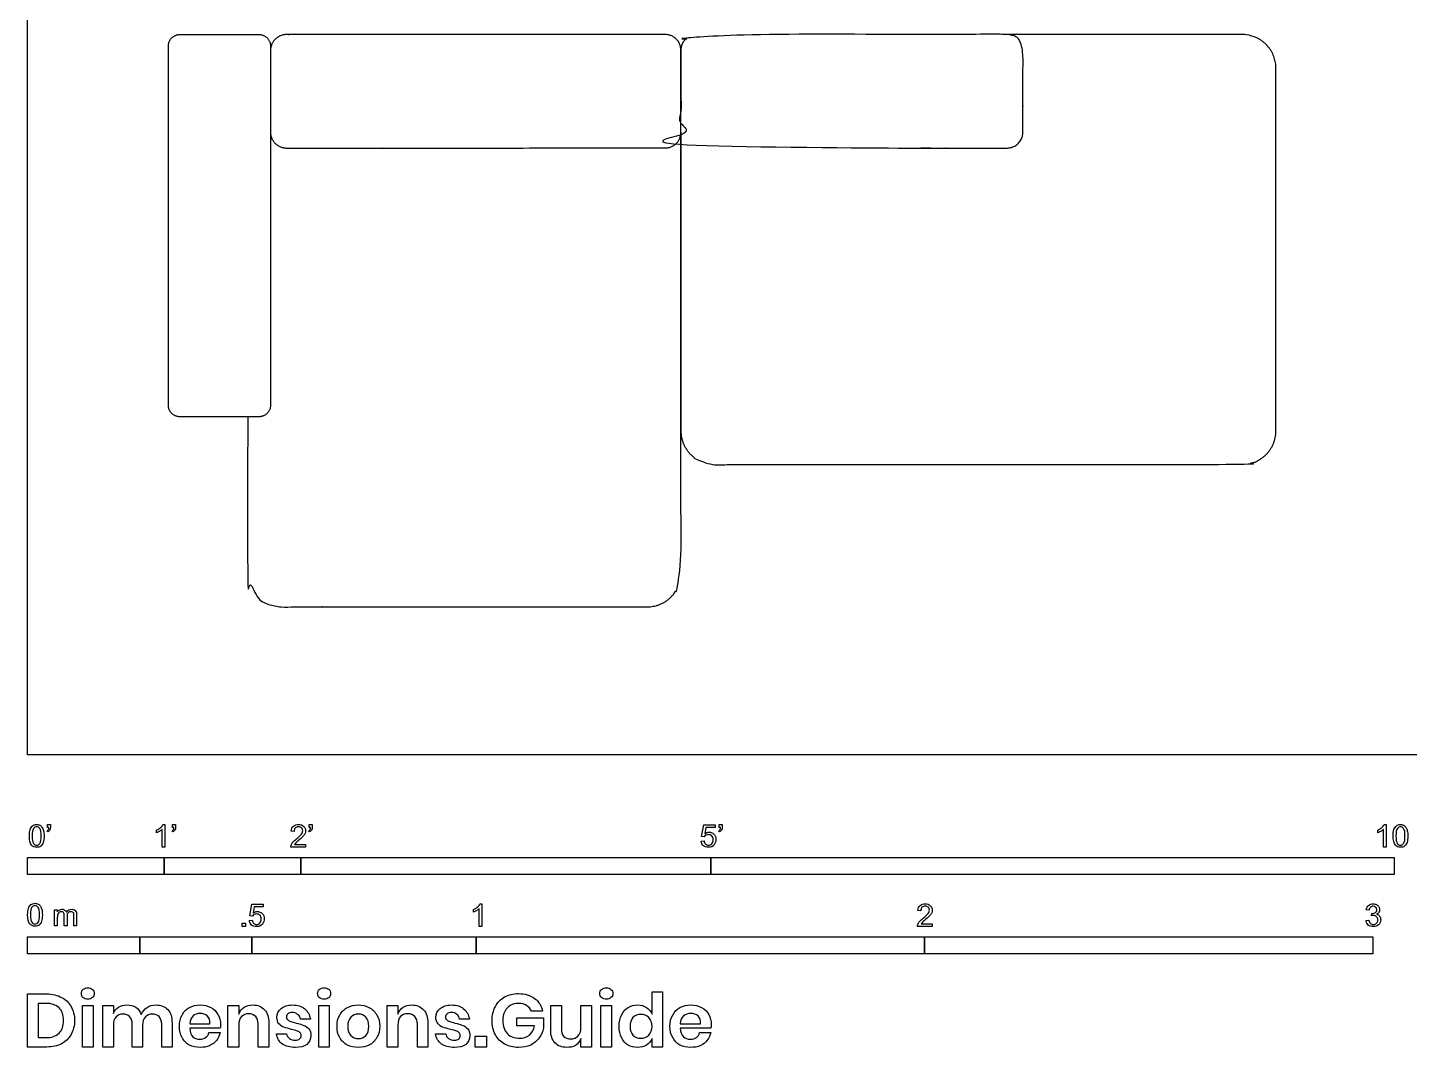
# Model space of a CAD drawing. Header units: metres. Extents: x 0 to 74.2, y -1.2 to 25.5.
# Drawn here: x 15.832 to 18.914, y -1.155 to 1.119 of the extents above; entities that cross this region are included whole.
import ezdxf

# ---------------------------------------------------------------- set-up
doc = ezdxf.new("R2010")
doc.units = ezdxf.units.M
doc.header["$MEASUREMENT"] = 0
for name, color, linetype, true_color in [('AG-FURNITURE', 7, 'Continuous', 0x66ccff), ('N-SYMB', 7, 'Continuous', 0x800040), ('X-DIMENSIONS.GUIDE', 7, 'Continuous', 0x800080), ('X-VPRT', 6, 'Continuous', 0xff00ff)]:
    doc.layers.add(name, color=color, linetype=linetype, true_color=true_color)

msp = doc.modelspace()

# ---------------------------------------------------------------- linework, layer by layer
at = {"layer": 'AG-FURNITURE'}
msp.add_lwpolyline([(18.6162, 0.2516), (18.6162, 0.9975)], dxfattribs=at)
for points, weights in [([(16.1461, 1.0785), (16.1461, 1.1039), (16.1715, 1.1039)], [1, 0.707106781187, 1]), ([(16.3484, 1.1039), (16.3738, 1.1039), (16.3738, 1.0785)], [1, 0.707106781186, 1]), ([(16.4095, 1.1039), (16.3738, 1.1039), (16.3738, 1.0682)], [1, 0.707106781187, 1]), ([(17.2891, 1.069), (17.2891, 1.1039), (17.2541, 1.1039)], [1, 0.707106781187, 1]), ([(16.3738, 0.8865), (16.3738, 0.8508), (16.4095, 0.8508)], [1, 0.707106781186, 1]), ([(17.2541, 0.851), (17.2891, 0.851), (17.2891, 0.886)], [1, 0.707222799532, 1]), ([(16.6237, 0.8508), (16.6256, 0.8508), (17.2541, 0.851)], [1, 0.998516022118, 0.999920594426]), ([(16.1715, 0.2516), (16.1461, 0.2516), (16.1461, 0.277)], [1, 0.707106781187, 1]), ([(16.3738, 0.277), (16.3738, 0.2516), (16.3484, 0.2516)], [1, 0.707106781187, 1])]:
    msp.add_rational_spline(points, weights, degree=2, dxfattribs=at)
for points in [[(16.1715, 1.1039), (16.2599, 1.1039), (16.3484, 1.1039)], [(17.2541, 1.1039), (16.4515, 1.1039), (16.4095, 1.1039)], [(16.1461, 0.277), (16.1461, 0.8372), (16.1461, 1.0785)], [(16.3738, 1.0785), (16.3738, 0.8791), (16.3738, 0.277)], [(16.3738, 1.0682), (16.3738, 0.9774), (16.3738, 0.8865)], [(17.2891, 0.886), (17.2891, 0.9775), (17.2891, 1.069)], [(17.2891, 0.886), (17.2891, 0.6245), (17.2891, 0.363)], [(16.4095, 0.8508), (16.5166, 0.8508), (16.6237, 0.8508)], [(16.3484, 0.2516), (16.2599, 0.2516), (16.1715, 0.2516)]]:
    msp.add_open_spline(points, degree=2, dxfattribs=at)
for points, weights, knots in [([(17.2891, 1.069), (17.2891, 1.1039), (17.3241, 1.1039), (17.9742, 1.1039), (18.0162, 1.1039), (18.0519, 1.1039), (18.0519, 1.0682), (18.0519, 0.9774), (18.0519, 0.8865), (18.0519, 0.8508), (18.0162, 0.8508), (17.9091, 0.8508), (17.802, 0.8508), (17.8001, 0.8508), (17.3241, 0.851), (17.2891, 0.851), (17.2891, 0.886), (17.2891, 0.9775), (17.2891, 1.069)], [1, 0.707106781187, 1, 1, 1, 0.707106781187, 1, 1, 1, 0.707106781186, 1, 1, 1, 0.998516022118, 0.999920594426, 0.707166642099, 0.999920594426, 0.999920594426, 1], [0, 0, 0, 0.180294, 0.180294, 0.455831, 0.455831, 0.639942, 0.639942, 1.236007, 1.236007, 1.420117, 1.420117, 2.122823, 2.122823, 2.135424, 2.135424, 2.31568, 2.31568, 2.915928, 2.915928, 2.915928]), ([(18.6162, 0.9975), (18.6162, 1.0131), (18.6162, 1.0286), (18.6162, 1.1039), (18.5409, 1.1039), (18.2533, 1.1039), (18.0162, 1.1039)], [1, 1, 1, 0.707106781187, 1, 1, 1], [3.976584, 3.976584, 3.976584, 4.07876, 4.07876, 4.466936, 4.466936, 5.467867, 5.467867, 5.467867]), ([(16.323, 0.2516), (16.323, -0.0815), (16.323, -0.0971), (16.323, -0.1724), (16.3983, -0.1724), (16.806, -0.1724), (17.2138, -0.1724), (17.2891, -0.1724), (17.2891, -0.0971), (17.2891, 0.5532), (17.2891, 0.886)], [1, 1, 1, 0.707106781187, 1, 1, 1, 0.707106781187, 1, 1, 1], [3.976584, 3.976584, 3.976584, 4.07876, 4.07876, 4.466936, 4.466936, 7.142396, 7.142396, 7.530571, 7.530571, 9.714258, 9.714258, 9.714258]), ([(17.2891, 0.363), (17.2891, 0.2917), (17.2891, 0.2204), (17.2891, 0.1451), (17.3644, 0.1451), (17.7721, 0.1451), (18.5409, 0.1451), (18.6162, 0.1451), (18.6162, 0.2204), (18.6162, 0.236), (18.6162, 0.2516)], [1, 1, 1, 0.707106781187, 1, 1, 1, 0.707106781187, 1, 1, 1], [-7.998478, -7.998478, -7.998478, -7.530571, -7.530571, -7.142396, -7.142396, -4.466936, -4.466936, -4.07876, -4.07876, -3.976584, -3.976584, -3.976584])]:
    msp.add_rational_spline(points, weights, degree=2, knots=knots, dxfattribs=at)
at = {"layer": 'N-SYMB'}
for points in [[(15.8773, -0.674), (15.8758, -0.6716)], [(15.8764, -0.6646), (15.8764, -0.6574), (15.883, -0.6574), (15.883, -0.6631)], [(15.8794, -0.6646), (15.8764, -0.6646)], [(16.1198, -0.6764), (16.1198, -0.6703)], [(16.1382, -0.708), (16.1322, -0.708), (16.1322, -0.6688)], [(16.1343, -0.6577), (16.1382, -0.6577), (16.1382, -0.708)], [(16.1562, -0.674), (16.1547, -0.6716)], [(16.1553, -0.6646), (16.1553, -0.6574), (16.162, -0.6574), (16.162, -0.6631)], [(16.1584, -0.6646), (16.1553, -0.6646)], [(16.4264, -0.6731), (16.4201, -0.6725)], [(16.461, -0.674), (16.4595, -0.6716)], [(16.4601, -0.6646), (16.4601, -0.6574), (16.4668, -0.6574), (16.4668, -0.6631)], [(16.4632, -0.6646), (16.4601, -0.6646)], [(17.3411, -0.6851), (17.3354, -0.6845), (17.3402, -0.6586), (17.3652, -0.6586), (17.3652, -0.6646), (17.345, -0.6646), (17.3423, -0.6782)], [(17.3754, -0.674), (17.3739, -0.6716)], [(17.3745, -0.6646), (17.3745, -0.6574), (17.3812, -0.6574), (17.3812, -0.6631)], [(17.3776, -0.6646), (17.3745, -0.6646)], [(18.8434, -0.6764), (18.8434, -0.6703)], [(18.8618, -0.708), (18.8558, -0.708), (18.8558, -0.6688)], [(18.8579, -0.6577), (18.8618, -0.6577), (18.8618, -0.708)], [(16.452, -0.7023), (16.452, -0.708), (16.4192, -0.708)], [(16.4276, -0.7023), (16.452, -0.7023)], [(17.3342, -0.695), (17.3408, -0.6944)], [(15.8924, -0.8838), (15.8924, -0.8477), (15.8978, -0.8477), (15.8978, -0.8528)], [(15.9201, -0.8627), (15.9201, -0.8838), (15.9138, -0.8838), (15.9138, -0.8603)], [(15.9415, -0.8591), (15.9415, -0.8838), (15.9355, -0.8838), (15.9355, -0.8612)], [(16.3337, -0.862), (16.3277, -0.8614), (16.3325, -0.8355), (16.3575, -0.8355), (16.3575, -0.8415), (16.3376, -0.8415), (16.3349, -0.8551)], [(16.8268, -0.8533), (16.8268, -0.8473)], [(16.8451, -0.8849), (16.8391, -0.8849), (16.8391, -0.8458)], [(16.8412, -0.8346), (16.8451, -0.8346), (16.8451, -0.8849)], [(17.824, -0.85), (17.8177, -0.8494)], [(18.824, -0.8488), (18.8177, -0.8479)], [(18.8295, -0.8614), (18.8301, -0.856)], [(15.8984, -0.8651), (15.8984, -0.8838), (15.8924, -0.8838)], [(16.3268, -0.872), (16.3331, -0.8714)], [(17.8496, -0.8792), (17.8496, -0.8849), (17.8168, -0.8849)], [(17.8252, -0.8792), (17.8496, -0.8792)], [(18.8171, -0.872), (18.8234, -0.8711)]]:
    msp.add_lwpolyline(points, dxfattribs=at)
for points in [[(15.8322, -0.7693), (15.8322, -0.7312), (16.137, -0.7312), (16.137, -0.7693)], [(16.137, -0.7693), (16.137, -0.7312), (16.4418, -0.7312), (16.4418, -0.7693)], [(16.4418, -0.7693), (16.4418, -0.7312), (17.3562, -0.7312), (17.3562, -0.7693)], [(17.3562, -0.7693), (17.3562, -0.7312), (18.8802, -0.7312), (18.8802, -0.7693)], [(16.3108, -0.8849), (16.3108, -0.878), (16.3177, -0.878), (16.3177, -0.8849)], [(15.8322, -0.9462), (15.8322, -0.9081), (16.0822, -0.9081), (16.0822, -0.9462)], [(16.0822, -0.9462), (16.0822, -0.9081), (16.3322, -0.9081), (16.3322, -0.9462)], [(16.3322, -0.9462), (16.3322, -0.9081), (16.8322, -0.9081), (16.8322, -0.9462)], [(16.8322, -0.9462), (16.8322, -0.9081), (17.8322, -0.9081), (17.8322, -0.9462)], [(17.8322, -0.9462), (17.8322, -0.9081), (18.8322, -0.9081), (18.8322, -0.9462)]]:
    msp.add_lwpolyline(points, close=True, dxfattribs=at)
for points in [[(15.836, -0.6833), (15.836, -0.6776), (15.8366, -0.6728), (15.8378, -0.6691)], [(15.8378, -0.6691), (15.839, -0.6655), (15.8408, -0.6628), (15.8432, -0.6607)], [(15.8456, -0.6664), (15.8435, -0.6694), (15.8423, -0.6752), (15.8423, -0.6833)], [(15.8432, -0.6607), (15.8456, -0.6589), (15.8487, -0.6577), (15.8523, -0.6577)], [(15.8523, -0.6628), (15.8496, -0.6628), (15.8471, -0.664), (15.8456, -0.6664)], [(15.8523, -0.6577), (15.855, -0.6577), (15.8574, -0.6583), (15.8595, -0.6595)], [(15.8595, -0.667), (15.8577, -0.6643), (15.8553, -0.6628), (15.8523, -0.6628)], [(15.8595, -0.6595), (15.8616, -0.6604), (15.8631, -0.6622), (15.8646, -0.664)], [(15.8625, -0.6833), (15.8625, -0.6752), (15.8613, -0.6697), (15.8595, -0.667)], [(15.8646, -0.664), (15.8658, -0.6661), (15.8667, -0.6685), (15.8676, -0.6716)], [(15.8676, -0.6716), (15.8682, -0.6746), (15.8688, -0.6785), (15.8688, -0.6833)], [(15.8758, -0.6716), (15.877, -0.6709), (15.8779, -0.6703), (15.8785, -0.6691)], [(15.8818, -0.6697), (15.8809, -0.6716), (15.8794, -0.6731), (15.8773, -0.674)], [(15.8785, -0.6691), (15.8791, -0.6679), (15.8794, -0.6664), (15.8794, -0.6646)], [(15.883, -0.6631), (15.883, -0.6661), (15.8827, -0.6685), (15.8818, -0.6697)], [(16.1198, -0.6703), (16.1231, -0.6688), (16.1261, -0.6667), (16.1288, -0.6646)], [(16.1261, -0.6731), (16.1237, -0.6746), (16.1216, -0.6758), (16.1198, -0.6764)], [(16.1322, -0.6688), (16.1306, -0.6703), (16.1285, -0.6719), (16.1261, -0.6731)], [(16.1288, -0.6646), (16.1312, -0.6622), (16.1331, -0.6601), (16.1343, -0.6577)], [(16.1547, -0.6716), (16.1559, -0.6709), (16.1569, -0.6703), (16.1575, -0.6691)], [(16.1608, -0.6697), (16.1599, -0.6716), (16.1584, -0.6731), (16.1562, -0.674)], [(16.1575, -0.6691), (16.1581, -0.6679), (16.1584, -0.6664), (16.1584, -0.6646)], [(16.162, -0.6631), (16.162, -0.6661), (16.1617, -0.6685), (16.1608, -0.6697)], [(16.4201, -0.6725), (16.4207, -0.6676), (16.4222, -0.664), (16.4252, -0.6616)], [(16.4252, -0.6616), (16.4279, -0.6592), (16.4318, -0.6577), (16.4364, -0.6577)], [(16.4291, -0.6655), (16.4273, -0.6673), (16.4264, -0.6697), (16.4264, -0.6731)], [(16.4364, -0.6628), (16.4333, -0.6628), (16.4309, -0.6637), (16.4291, -0.6655)], [(16.4364, -0.6577), (16.4412, -0.6577), (16.4451, -0.6592), (16.4478, -0.6619)], [(16.4433, -0.6655), (16.4415, -0.6637), (16.4391, -0.6628), (16.4364, -0.6628)], [(16.443, -0.6791), (16.4448, -0.6764), (16.4457, -0.674), (16.4457, -0.6716)], [(16.4457, -0.6716), (16.4457, -0.6691), (16.4448, -0.667), (16.4433, -0.6655)], [(16.4508, -0.6776), (16.4499, -0.6797), (16.4487, -0.6815), (16.4469, -0.6839)], [(16.4478, -0.6619), (16.4508, -0.6646), (16.452, -0.6679), (16.452, -0.6719)], [(16.452, -0.6719), (16.452, -0.6737), (16.4517, -0.6758), (16.4508, -0.6776)], [(16.4595, -0.6716), (16.4607, -0.6709), (16.4617, -0.6703), (16.4623, -0.6691)], [(16.4656, -0.6697), (16.4647, -0.6716), (16.4632, -0.6731), (16.461, -0.674)], [(16.4623, -0.6691), (16.4629, -0.6679), (16.4632, -0.6664), (16.4632, -0.6646)], [(16.4668, -0.6631), (16.4668, -0.6661), (16.4665, -0.6685), (16.4656, -0.6697)], [(17.3423, -0.6782), (17.3453, -0.6761), (17.3486, -0.6749), (17.352, -0.6749)], [(17.352, -0.6749), (17.3562, -0.6749), (17.3598, -0.6764), (17.3628, -0.6794)], [(17.3739, -0.6716), (17.3751, -0.6709), (17.3761, -0.6703), (17.3767, -0.6691)], [(17.38, -0.6697), (17.3791, -0.6716), (17.3776, -0.6731), (17.3754, -0.674)], [(17.3767, -0.6691), (17.3773, -0.6679), (17.3776, -0.6664), (17.3776, -0.6646)], [(17.3812, -0.6631), (17.3812, -0.6661), (17.3809, -0.6685), (17.38, -0.6697)], [(18.8434, -0.6703), (18.8467, -0.6688), (18.8498, -0.6667), (18.8525, -0.6646)], [(18.8498, -0.6731), (18.8473, -0.6746), (18.8452, -0.6758), (18.8434, -0.6764)], [(18.8558, -0.6688), (18.8543, -0.6703), (18.8522, -0.6719), (18.8498, -0.6731)], [(18.8525, -0.6646), (18.8549, -0.6622), (18.8567, -0.6601), (18.8579, -0.6577)], [(18.8775, -0.6833), (18.8775, -0.6776), (18.8781, -0.6728), (18.8793, -0.6691)], [(18.8793, -0.6691), (18.8808, -0.6655), (18.8826, -0.6628), (18.885, -0.6607)], [(18.8871, -0.6664), (18.885, -0.6694), (18.8838, -0.6752), (18.8838, -0.6833)], [(18.885, -0.6607), (18.8871, -0.6589), (18.8904, -0.6577), (18.894, -0.6577)], [(18.8937, -0.6628), (18.891, -0.6628), (18.8889, -0.664), (18.8871, -0.6664)], [(18.901, -0.667), (18.8991, -0.6643), (18.8967, -0.6628), (18.8937, -0.6628)], [(18.894, -0.6577), (18.8967, -0.6577), (18.8988, -0.6583), (18.901, -0.6595)], [(18.901, -0.6595), (18.9031, -0.6604), (18.9046, -0.6622), (18.9061, -0.664)], [(18.904, -0.6833), (18.904, -0.6752), (18.9031, -0.6697), (18.901, -0.667)], [(18.9061, -0.664), (18.9073, -0.6661), (18.9085, -0.6685), (18.9091, -0.6716)], [(18.9091, -0.6716), (18.91, -0.6746), (18.9103, -0.6785), (18.9103, -0.6833)], [(15.8411, -0.7038), (15.8378, -0.6996), (15.836, -0.6929), (15.836, -0.6833)], [(15.8523, -0.7086), (15.8474, -0.7086), (15.8438, -0.7074), (15.8411, -0.7038)], [(15.8423, -0.6833), (15.8423, -0.6917), (15.8432, -0.6972), (15.8453, -0.6999)], [(15.8453, -0.6999), (15.8471, -0.7026), (15.8496, -0.7041), (15.8523, -0.7041)], [(15.8523, -0.7041), (15.8553, -0.7041), (15.8577, -0.7026), (15.8595, -0.6999)], [(15.8616, -0.7062), (15.8592, -0.708), (15.8562, -0.7086), (15.8523, -0.7086)], [(15.8595, -0.6999), (15.8613, -0.6972), (15.8625, -0.6917), (15.8625, -0.6833)], [(15.867, -0.6978), (15.8658, -0.7014), (15.864, -0.7041), (15.8616, -0.7062)], [(15.8688, -0.6833), (15.8688, -0.6893), (15.8682, -0.6941), (15.867, -0.6978)], [(16.4192, -0.708), (16.4189, -0.7068), (16.4192, -0.7053), (16.4198, -0.7038)], [(16.4198, -0.7038), (16.4207, -0.7017), (16.4219, -0.6993), (16.4237, -0.6972)], [(16.4237, -0.6972), (16.4258, -0.695), (16.4282, -0.6926), (16.4318, -0.6896)], [(16.4303, -0.699), (16.4291, -0.6999), (16.4282, -0.7011), (16.4276, -0.7023)], [(16.4373, -0.6926), (16.4336, -0.6956), (16.4312, -0.6978), (16.4303, -0.699)], [(16.4318, -0.6896), (16.4373, -0.6851), (16.4409, -0.6815), (16.443, -0.6791)], [(16.4469, -0.6839), (16.4448, -0.686), (16.4418, -0.6887), (16.4373, -0.6926)], [(17.3393, -0.7053), (17.3363, -0.7026), (17.3348, -0.6993), (17.3342, -0.695)], [(17.3504, -0.7086), (17.3456, -0.7086), (17.342, -0.7077), (17.3393, -0.7053)], [(17.3408, -0.6944), (17.3411, -0.6978), (17.3423, -0.6999), (17.3441, -0.7017)], [(17.3447, -0.6818), (17.3432, -0.6827), (17.342, -0.6839), (17.3411, -0.6851)], [(17.3441, -0.7017), (17.3456, -0.7032), (17.3477, -0.7041), (17.3504, -0.7041)], [(17.3501, -0.6803), (17.3483, -0.6803), (17.3465, -0.6809), (17.3447, -0.6818)], [(17.358, -0.6833), (17.3559, -0.6815), (17.3535, -0.6803), (17.3501, -0.6803)], [(17.3504, -0.7041), (17.3532, -0.7041), (17.3559, -0.7029), (17.358, -0.7005)], [(17.3634, -0.7029), (17.3604, -0.7071), (17.3559, -0.7086), (17.3504, -0.7086)], [(17.361, -0.6917), (17.361, -0.6881), (17.3598, -0.6854), (17.358, -0.6833)], [(17.358, -0.7005), (17.3598, -0.6984), (17.361, -0.6953), (17.361, -0.6917)], [(17.3628, -0.6794), (17.3658, -0.6824), (17.3673, -0.6863), (17.3673, -0.6911)], [(17.3673, -0.6911), (17.3673, -0.6956), (17.3661, -0.6996), (17.3634, -0.7029)], [(18.8826, -0.7038), (18.8793, -0.6996), (18.8775, -0.6929), (18.8775, -0.6833)], [(18.894, -0.7086), (18.8892, -0.7086), (18.8853, -0.7074), (18.8826, -0.7038)], [(18.8838, -0.6833), (18.8838, -0.6917), (18.885, -0.6972), (18.8868, -0.6999)], [(18.8868, -0.6999), (18.8886, -0.7026), (18.891, -0.7041), (18.894, -0.7041)], [(18.894, -0.7041), (18.8967, -0.7041), (18.8991, -0.7026), (18.901, -0.6999)], [(18.9031, -0.7062), (18.9007, -0.708), (18.8976, -0.7086), (18.894, -0.7086)], [(18.901, -0.6999), (18.9031, -0.6972), (18.904, -0.6917), (18.904, -0.6833)], [(18.9085, -0.6978), (18.9073, -0.7014), (18.9055, -0.7041), (18.9031, -0.7062)], [(18.9103, -0.6833), (18.9103, -0.6893), (18.9097, -0.6941), (18.9085, -0.6978)], [(15.8322, -0.8591), (15.8322, -0.8534), (15.8328, -0.8486), (15.834, -0.845)], [(15.8373, -0.8796), (15.834, -0.8754), (15.8322, -0.8688), (15.8322, -0.8591)], [(15.834, -0.845), (15.8352, -0.8414), (15.837, -0.8386), (15.8394, -0.8365)], [(15.8418, -0.8423), (15.8397, -0.8453), (15.8385, -0.851), (15.8385, -0.8591)], [(15.8385, -0.8591), (15.8385, -0.8676), (15.8394, -0.873), (15.8415, -0.8757)], [(15.8394, -0.8365), (15.8418, -0.8347), (15.8448, -0.8335), (15.8484, -0.8335)], [(15.8484, -0.8386), (15.8457, -0.8386), (15.8433, -0.8398), (15.8418, -0.8423)], [(15.8484, -0.8335), (15.8511, -0.8335), (15.8536, -0.8341), (15.8557, -0.8353)], [(15.8557, -0.8429), (15.8539, -0.8401), (15.8514, -0.8386), (15.8484, -0.8386)], [(15.8557, -0.8353), (15.8578, -0.8362), (15.8593, -0.838), (15.8608, -0.8398)], [(15.8587, -0.8591), (15.8587, -0.851), (15.8575, -0.8456), (15.8557, -0.8429)], [(15.8557, -0.8757), (15.8575, -0.873), (15.8587, -0.8676), (15.8587, -0.8591)], [(15.8608, -0.8398), (15.862, -0.842), (15.8629, -0.8444), (15.8638, -0.8474)], [(15.865, -0.8591), (15.865, -0.8651), (15.8644, -0.87), (15.8632, -0.8736)], [(15.8638, -0.8474), (15.8644, -0.8504), (15.865, -0.8543), (15.865, -0.8591)], [(15.8978, -0.8528), (15.899, -0.851), (15.9005, -0.8495), (15.9024, -0.8486)], [(15.8993, -0.8576), (15.8987, -0.8594), (15.8984, -0.8618), (15.8984, -0.8651)], [(15.9027, -0.8537), (15.9011, -0.8546), (15.9002, -0.8558), (15.8993, -0.8576)], [(15.9024, -0.8486), (15.9042, -0.8474), (15.9063, -0.8468), (15.9087, -0.8468)], [(15.9075, -0.8522), (15.9057, -0.8522), (15.9042, -0.8525), (15.9027, -0.8537)], [(15.9123, -0.8543), (15.9114, -0.8528), (15.9096, -0.8522), (15.9075, -0.8522)], [(15.9087, -0.8468), (15.9114, -0.8468), (15.9138, -0.8474), (15.9153, -0.8486)], [(15.9138, -0.8603), (15.9138, -0.8576), (15.9135, -0.8555), (15.9123, -0.8543)], [(15.9153, -0.8486), (15.9171, -0.8498), (15.9183, -0.8513), (15.9189, -0.8531)], [(15.9189, -0.8531), (15.9219, -0.8489), (15.9255, -0.8468), (15.9304, -0.8468)], [(15.9225, -0.8546), (15.9207, -0.8564), (15.9201, -0.8591), (15.9201, -0.8627)], [(15.9289, -0.8522), (15.9264, -0.8522), (15.9243, -0.8531), (15.9225, -0.8546)], [(15.9325, -0.8531), (15.9316, -0.8525), (15.9304, -0.8522), (15.9289, -0.8522)], [(15.9304, -0.8468), (15.934, -0.8468), (15.9367, -0.848), (15.9385, -0.8498)], [(15.9349, -0.8558), (15.9343, -0.8546), (15.9337, -0.8537), (15.9325, -0.8531)], [(15.9355, -0.8612), (15.9355, -0.8585), (15.9352, -0.857), (15.9349, -0.8558)], [(15.9385, -0.8498), (15.9406, -0.8519), (15.9415, -0.8549), (15.9415, -0.8591)], [(16.3373, -0.8587), (16.3358, -0.8596), (16.3346, -0.8608), (16.3337, -0.862)], [(16.3349, -0.8551), (16.3379, -0.853), (16.3409, -0.8518), (16.3442, -0.8518)], [(16.3427, -0.8572), (16.3406, -0.8572), (16.3388, -0.8578), (16.3373, -0.8587)], [(16.3505, -0.8602), (16.3484, -0.8584), (16.3457, -0.8572), (16.3427, -0.8572)], [(16.3442, -0.8518), (16.3487, -0.8518), (16.3524, -0.8533), (16.3554, -0.8563)], [(16.3533, -0.8686), (16.3533, -0.865), (16.3524, -0.8623), (16.3505, -0.8602)], [(16.3554, -0.8563), (16.3584, -0.8593), (16.3599, -0.8632), (16.3599, -0.868)], [(16.8268, -0.8473), (16.8301, -0.8458), (16.8331, -0.8436), (16.8358, -0.8415)], [(16.8331, -0.85), (16.8307, -0.8515), (16.8286, -0.8527), (16.8268, -0.8533)], [(16.8391, -0.8458), (16.8376, -0.8473), (16.8355, -0.8488), (16.8331, -0.85)], [(16.8358, -0.8415), (16.8382, -0.8391), (16.84, -0.837), (16.8412, -0.8346)], [(17.8177, -0.8494), (17.8183, -0.8446), (17.8198, -0.8409), (17.8228, -0.8385)], [(17.8228, -0.8385), (17.8255, -0.8361), (17.8295, -0.8346), (17.834, -0.8346)], [(17.8268, -0.8424), (17.8249, -0.8443), (17.824, -0.8467), (17.824, -0.85)], [(17.834, -0.8397), (17.831, -0.8397), (17.8286, -0.8406), (17.8268, -0.8424)], [(17.8295, -0.8665), (17.8349, -0.862), (17.8385, -0.8584), (17.8406, -0.856)], [(17.834, -0.8346), (17.8388, -0.8346), (17.8427, -0.8361), (17.8454, -0.8388)], [(17.8409, -0.8424), (17.8391, -0.8406), (17.8367, -0.8397), (17.834, -0.8397)], [(17.8445, -0.8608), (17.8424, -0.8629), (17.8394, -0.8656), (17.8349, -0.8696)], [(17.8406, -0.856), (17.8424, -0.8533), (17.8433, -0.8509), (17.8433, -0.8485)], [(17.8433, -0.8485), (17.8433, -0.8461), (17.8424, -0.844), (17.8409, -0.8424)], [(17.8484, -0.8545), (17.8475, -0.8566), (17.8463, -0.8584), (17.8445, -0.8608)], [(17.8454, -0.8388), (17.8484, -0.8415), (17.8496, -0.8449), (17.8496, -0.8488)], [(17.8496, -0.8488), (17.8496, -0.8506), (17.8493, -0.8527), (17.8484, -0.8545)], [(18.8177, -0.8479), (18.8186, -0.8436), (18.8201, -0.8403), (18.8228, -0.8382)], [(18.8228, -0.8382), (18.8255, -0.8358), (18.8289, -0.8346), (18.8328, -0.8346)], [(18.8271, -0.8421), (18.8255, -0.8436), (18.8243, -0.8458), (18.824, -0.8488)], [(18.8331, -0.8397), (18.8307, -0.8397), (18.8286, -0.8406), (18.8271, -0.8421)], [(18.8337, -0.8605), (18.8325, -0.8605), (18.831, -0.8608), (18.8295, -0.8614)], [(18.8301, -0.856), (18.8304, -0.856), (18.8307, -0.856), (18.831, -0.856)], [(18.831, -0.856), (18.8337, -0.856), (18.8361, -0.8554), (18.8382, -0.8539)], [(18.8328, -0.8346), (18.8355, -0.8346), (18.8382, -0.8352), (18.8403, -0.8364)], [(18.8388, -0.8421), (18.8373, -0.8406), (18.8355, -0.8397), (18.8331, -0.8397)], [(18.8406, -0.8635), (18.8388, -0.8617), (18.8364, -0.8605), (18.8337, -0.8605)], [(18.8382, -0.8539), (18.8403, -0.8527), (18.8412, -0.8506), (18.8412, -0.8476)], [(18.8412, -0.8476), (18.8412, -0.8455), (18.8403, -0.8436), (18.8388, -0.8421)], [(18.8403, -0.8364), (18.8427, -0.8376), (18.8445, -0.8394), (18.8457, -0.8412)], [(18.8457, -0.8536), (18.8445, -0.8554), (18.843, -0.8569), (18.8406, -0.8578)], [(18.8406, -0.8578), (18.8436, -0.8587), (18.846, -0.8599), (18.8475, -0.8623)], [(18.8457, -0.8412), (18.8469, -0.8433), (18.8475, -0.8455), (18.8475, -0.8479)], [(18.8475, -0.8479), (18.8475, -0.85), (18.8469, -0.8518), (18.8457, -0.8536)], [(18.8475, -0.8623), (18.849, -0.8644), (18.8499, -0.8671), (18.8499, -0.8702)], [(15.8484, -0.8844), (15.8436, -0.8844), (15.84, -0.8832), (15.8373, -0.8796)], [(15.8415, -0.8757), (15.8433, -0.8784), (15.8457, -0.8799), (15.8484, -0.8799)], [(15.8484, -0.8799), (15.8514, -0.8799), (15.8539, -0.8784), (15.8557, -0.8757)], [(15.8578, -0.882), (15.8554, -0.8838), (15.8524, -0.8844), (15.8484, -0.8844)], [(15.8632, -0.8736), (15.862, -0.8772), (15.8602, -0.8799), (15.8578, -0.882)], [(16.3316, -0.8822), (16.3289, -0.8795), (16.3271, -0.8762), (16.3268, -0.872)], [(16.3427, -0.8855), (16.3382, -0.8855), (16.3346, -0.8846), (16.3316, -0.8822)], [(16.3331, -0.8714), (16.3337, -0.8747), (16.3346, -0.8768), (16.3364, -0.8786)], [(16.3364, -0.8786), (16.3382, -0.8801), (16.3403, -0.881), (16.3427, -0.881)], [(16.3427, -0.881), (16.3457, -0.881), (16.3481, -0.8798), (16.3502, -0.8774)], [(16.356, -0.8798), (16.3527, -0.884), (16.3484, -0.8855), (16.3427, -0.8855)], [(16.3502, -0.8774), (16.3524, -0.8753), (16.3533, -0.8723), (16.3533, -0.8686)], [(16.3599, -0.868), (16.3599, -0.8726), (16.3587, -0.8765), (16.356, -0.8798)], [(17.8168, -0.8849), (17.8165, -0.8837), (17.8168, -0.8822), (17.8174, -0.8807)], [(17.8174, -0.8807), (17.8183, -0.8786), (17.8195, -0.8762), (17.8213, -0.8741)], [(17.8213, -0.8741), (17.8234, -0.872), (17.8258, -0.8696), (17.8295, -0.8665)], [(17.828, -0.8759), (17.8268, -0.8768), (17.8258, -0.878), (17.8252, -0.8792)], [(17.8349, -0.8696), (17.8313, -0.8726), (17.8289, -0.8747), (17.828, -0.8759)], [(18.8222, -0.8819), (18.8192, -0.8795), (18.8177, -0.8759), (18.8171, -0.872)], [(18.8331, -0.8855), (18.8289, -0.8855), (18.8249, -0.8846), (18.8222, -0.8819)], [(18.8234, -0.8711), (18.824, -0.8744), (18.8252, -0.8771), (18.8271, -0.8786)], [(18.8271, -0.8786), (18.8286, -0.8801), (18.8307, -0.881), (18.8331, -0.881)], [(18.8331, -0.881), (18.8361, -0.881), (18.8385, -0.8798), (18.8406, -0.878)], [(18.8451, -0.8813), (18.8421, -0.8843), (18.8379, -0.8855), (18.8331, -0.8855)], [(18.8436, -0.8705), (18.8436, -0.8674), (18.8424, -0.8653), (18.8406, -0.8635)], [(18.8406, -0.878), (18.8424, -0.8759), (18.8436, -0.8735), (18.8436, -0.8705)], [(18.8499, -0.8702), (18.8499, -0.8747), (18.8484, -0.8783), (18.8451, -0.8813)]]:
    msp.add_open_spline(points, degree=3, dxfattribs=at)
at = {"layer": 'X-DIMENSIONS.GUIDE'}
for points in [[(15.8748, -1.154), (15.8322, -1.154), (15.8322, -1.0356), (15.8748, -1.0356)], [(17.2248, -1.0804), (17.2248, -1.0306), (17.2479, -1.0306), (17.2479, -1.154), (17.2248, -1.154), (17.2248, -1.1353)], [(15.8726, -1.0566), (15.856, -1.0566), (15.856, -1.1331), (15.8726, -1.1331)], [(16.0235, -1.1049), (16.0235, -1.154), (15.9997, -1.154), (15.9997, -1.0616), (16.0235, -1.0616), (16.0235, -1.079)], [(16.3029, -1.1049), (16.3029, -1.154), (16.279, -1.154), (16.279, -1.0616), (16.3029, -1.0616), (16.3029, -1.0804)], [(16.6581, -1.1049), (16.6581, -1.154), (16.6342, -1.154), (16.6342, -1.0616), (16.6581, -1.0616), (16.6581, -1.0804)], [(16.9808, -1.0739), (16.9562, -1.0739)], [(16.9988, -1.1158), (16.9988, -1.0616), (17.0226, -1.0616), (17.0226, -1.1129)], [(17.0898, -1.0616), (17.0898, -1.154), (17.066, -1.154), (17.066, -1.1353)], [(17.066, -1.1107), (17.066, -1.0616), (17.0898, -1.0616)], [(16.0885, -1.1049), (16.0885, -1.154), (16.0654, -1.154), (16.0654, -1.1028)], [(16.1542, -1.1006), (16.1542, -1.154), (16.1311, -1.154), (16.1311, -1.1028)], [(16.1939, -1.1021), (16.2386, -1.1021)], [(16.37, -1.1006), (16.37, -1.154), (16.3462, -1.154), (16.3462, -1.1028)], [(16.4631, -1.0919), (16.4408, -1.0919)], [(16.7245, -1.1006), (16.7245, -1.154), (16.7014, -1.154), (16.7014, -1.1028)], [(16.8176, -1.0919), (16.7952, -1.0919)], [(16.9627, -1.1064), (16.923, -1.1064), (16.923, -1.0891), (16.9829, -1.0891), (16.9829, -1.1122)], [(17.2876, -1.1021), (17.3331, -1.1021)], [(16.2617, -1.1122), (16.1939, -1.1122)], [(16.2365, -1.1215), (16.2617, -1.1215)], [(16.3873, -1.1244), (16.4097, -1.1244)], [(16.7418, -1.1244), (16.7649, -1.1244)], [(17.3562, -1.1122), (17.2876, -1.1122)], [(17.3309, -1.1215), (17.3555, -1.1215)]]:
    msp.add_lwpolyline(points, dxfattribs=at)
for points in [[(15.978, -1.0616), (15.978, -1.154), (15.9542, -1.154), (15.9542, -1.0616)], [(16.505, -1.0616), (16.505, -1.154), (16.4819, -1.154), (16.4819, -1.0616)], [(17.1345, -1.0616), (17.1345, -1.154), (17.1107, -1.154), (17.1107, -1.0616)], [(16.8559, -1.1295), (16.8559, -1.154), (16.8306, -1.154), (16.8306, -1.1295)]]:
    msp.add_lwpolyline(points, close=True, dxfattribs=at)
for points in [[(15.8748, -1.0356), (15.8878, -1.0356), (15.8986, -1.0385), (15.908, -1.0436)], [(15.908, -1.0436), (15.9174, -1.0479), (15.9246, -1.0551), (15.9289, -1.0638)], [(15.952, -1.0349), (15.952, -1.0313), (15.9527, -1.0277), (15.9556, -1.0255)], [(15.9556, -1.0436), (15.9527, -1.0414), (15.952, -1.0385), (15.952, -1.0349)], [(15.9556, -1.0255), (15.9585, -1.0234), (15.9621, -1.0219), (15.9665, -1.0219)], [(15.9665, -1.0472), (15.9621, -1.0472), (15.9585, -1.0465), (15.9556, -1.0436)], [(15.9665, -1.0219), (15.9708, -1.0219), (15.9744, -1.0234), (15.9766, -1.0255)], [(15.9766, -1.0436), (15.9744, -1.0465), (15.9708, -1.0472), (15.9665, -1.0472)], [(15.9766, -1.0255), (15.9794, -1.0277), (15.9809, -1.0313), (15.9809, -1.0349)], [(15.9809, -1.0349), (15.9809, -1.0385), (15.9794, -1.0414), (15.9766, -1.0436)], [(16.479, -1.0349), (16.479, -1.0313), (16.4805, -1.0277), (16.4826, -1.0255)], [(16.4826, -1.0436), (16.4805, -1.0414), (16.479, -1.0385), (16.479, -1.0349)], [(16.4826, -1.0255), (16.4855, -1.0234), (16.4891, -1.0219), (16.4935, -1.0219)], [(16.4935, -1.0472), (16.4891, -1.0472), (16.4855, -1.0465), (16.4826, -1.0436)], [(16.4935, -1.0219), (16.4978, -1.0219), (16.5014, -1.0234), (16.5043, -1.0255)], [(16.5043, -1.0436), (16.5014, -1.0465), (16.4978, -1.0472), (16.4935, -1.0472)], [(16.5043, -1.0255), (16.5065, -1.0277), (16.5079, -1.0313), (16.5079, -1.0349)], [(16.5079, -1.0349), (16.5079, -1.0385), (16.5065, -1.0414), (16.5043, -1.0436)], [(16.8754, -1.0638), (16.8804, -1.0544), (16.8869, -1.0479), (16.8956, -1.0421)], [(16.8956, -1.0421), (16.905, -1.0371), (16.9151, -1.0349), (16.9266, -1.0349)], [(16.9266, -1.0349), (16.9411, -1.0349), (16.9526, -1.0385), (16.9627, -1.0457)], [(16.9627, -1.0457), (16.9721, -1.0522), (16.9779, -1.0623), (16.9808, -1.0739)], [(17.1085, -1.0349), (17.1085, -1.0313), (17.1093, -1.0277), (17.1122, -1.0255)], [(17.1122, -1.0436), (17.1093, -1.0414), (17.1085, -1.0385), (17.1085, -1.0349)], [(17.1122, -1.0255), (17.115, -1.0234), (17.1187, -1.0219), (17.123, -1.0219)], [(17.123, -1.0472), (17.1187, -1.0472), (17.115, -1.0465), (17.1122, -1.0436)], [(17.123, -1.0219), (17.1273, -1.0219), (17.1309, -1.0234), (17.1331, -1.0255)], [(17.1331, -1.0436), (17.1309, -1.0465), (17.1273, -1.0472), (17.123, -1.0472)], [(17.1331, -1.0255), (17.136, -1.0277), (17.1374, -1.0313), (17.1374, -1.0349)], [(17.1374, -1.0349), (17.1374, -1.0385), (17.136, -1.0414), (17.1331, -1.0436)], [(15.9022, -1.0667), (15.895, -1.0602), (15.8856, -1.0566), (15.8726, -1.0566)], [(15.9123, -1.0948), (15.9123, -1.0826), (15.9094, -1.0732), (15.9022, -1.0667)], [(15.9289, -1.0638), (15.934, -1.0725), (15.9369, -1.0833), (15.9369, -1.0948)], [(16.0235, -1.079), (16.0257, -1.0732), (16.0293, -1.0681), (16.035, -1.0652)], [(16.035, -1.0652), (16.0401, -1.0616), (16.0466, -1.0602), (16.0531, -1.0602)], [(16.0531, -1.0602), (16.061, -1.0602), (16.0675, -1.0616), (16.0733, -1.0652)], [(16.0733, -1.0652), (16.0784, -1.0688), (16.0827, -1.0739), (16.0856, -1.0811)], [(16.0856, -1.0811), (16.0885, -1.0746), (16.0928, -1.0696), (16.0986, -1.066)], [(16.0986, -1.066), (16.1043, -1.0616), (16.1108, -1.0602), (16.1181, -1.0602)], [(16.1181, -1.0602), (16.1289, -1.0602), (16.1383, -1.0638), (16.1448, -1.0703)], [(16.1448, -1.0703), (16.1513, -1.0775), (16.1542, -1.0876), (16.1542, -1.1006)], [(16.1765, -1.0826), (16.1801, -1.0753), (16.1859, -1.0696), (16.1931, -1.066)], [(16.1931, -1.066), (16.1996, -1.0623), (16.2076, -1.0602), (16.217, -1.0602)], [(16.217, -1.0602), (16.2263, -1.0602), (16.2343, -1.0623), (16.2408, -1.066)], [(16.2408, -1.066), (16.248, -1.0696), (16.2531, -1.0753), (16.2567, -1.0818)], [(16.3029, -1.0804), (16.3058, -1.0739), (16.3094, -1.0688), (16.3151, -1.0652)], [(16.3151, -1.0652), (16.3209, -1.0616), (16.3274, -1.0602), (16.3346, -1.0602)], [(16.3346, -1.0602), (16.3455, -1.0602), (16.3541, -1.0638), (16.3606, -1.071)], [(16.3606, -1.071), (16.3671, -1.0775), (16.37, -1.0876), (16.37, -1.1006)], [(16.3881, -1.0876), (16.3881, -1.0797), (16.3909, -1.0732), (16.3974, -1.0681)], [(16.3974, -1.0681), (16.4032, -1.0631), (16.4119, -1.0602), (16.4227, -1.0602)], [(16.422, -1.0768), (16.4184, -1.0768), (16.4155, -1.0775), (16.4126, -1.0797)], [(16.4343, -1.0811), (16.4314, -1.0782), (16.427, -1.0768), (16.422, -1.0768)], [(16.4227, -1.0602), (16.4343, -1.0602), (16.4429, -1.0631), (16.4501, -1.0688)], [(16.4501, -1.0688), (16.4566, -1.0746), (16.461, -1.0818), (16.4631, -1.0919)], [(16.5281, -1.0826), (16.5324, -1.0753), (16.5382, -1.0696), (16.5454, -1.066)], [(16.5454, -1.066), (16.5527, -1.0623), (16.5606, -1.0602), (16.57, -1.0602)], [(16.57, -1.0602), (16.5787, -1.0602), (16.5866, -1.0623), (16.5938, -1.066)], [(16.5938, -1.066), (16.601, -1.0696), (16.6068, -1.0753), (16.6111, -1.0826)], [(16.6581, -1.0804), (16.6602, -1.0739), (16.6646, -1.0688), (16.6696, -1.0652)], [(16.6696, -1.0652), (16.6754, -1.0616), (16.6819, -1.0602), (16.6891, -1.0602)], [(16.6891, -1.0602), (16.6999, -1.0602), (16.7086, -1.0638), (16.7151, -1.071)], [(16.7151, -1.071), (16.7216, -1.0775), (16.7245, -1.0876), (16.7245, -1.1006)], [(16.7425, -1.0876), (16.7425, -1.0797), (16.7461, -1.0732), (16.7519, -1.0681)], [(16.7519, -1.0681), (16.7584, -1.0631), (16.7664, -1.0602), (16.7772, -1.0602)], [(16.7772, -1.0768), (16.7729, -1.0768), (16.77, -1.0775), (16.7678, -1.0797)], [(16.7772, -1.0602), (16.7887, -1.0602), (16.7981, -1.0631), (16.8046, -1.0688)], [(16.7895, -1.0811), (16.7858, -1.0782), (16.7822, -1.0768), (16.7772, -1.0768)], [(16.8046, -1.0688), (16.8118, -1.0746), (16.8154, -1.0818), (16.8176, -1.0919)], [(16.8681, -1.0948), (16.8681, -1.0833), (16.8703, -1.0732), (16.8754, -1.0638)], [(16.8963, -1.0746), (16.8934, -1.0804), (16.892, -1.0876), (16.892, -1.0948)], [(16.9086, -1.0616), (16.9035, -1.0645), (16.8992, -1.0688), (16.8963, -1.0746)], [(16.9266, -1.0566), (16.9201, -1.0566), (16.9136, -1.058), (16.9086, -1.0616)], [(16.9447, -1.0616), (16.9396, -1.058), (16.9338, -1.0566), (16.9266, -1.0566)], [(16.9562, -1.0739), (16.9533, -1.0688), (16.9497, -1.0645), (16.9447, -1.0616)], [(17.1569, -1.0826), (17.1598, -1.0753), (17.1649, -1.0696), (17.1714, -1.066)], [(17.1714, -1.066), (17.1779, -1.0623), (17.1844, -1.0602), (17.1923, -1.0602)], [(17.1923, -1.0602), (17.2002, -1.0602), (17.2067, -1.0623), (17.2125, -1.066)], [(17.2125, -1.066), (17.2183, -1.0696), (17.2219, -1.0746), (17.2248, -1.0804)], [(17.271, -1.0826), (17.2746, -1.0753), (17.2804, -1.0696), (17.2869, -1.066)], [(17.2869, -1.066), (17.2941, -1.0623), (17.302, -1.0602), (17.3114, -1.0602)], [(17.3114, -1.0602), (17.3201, -1.0602), (17.3287, -1.0623), (17.3352, -1.066)], [(17.3352, -1.066), (17.3425, -1.0696), (17.3475, -1.0753), (17.3511, -1.0818)], [(15.9022, -1.123), (15.9094, -1.1165), (15.9123, -1.1071), (15.9123, -1.0948)], [(15.9369, -1.0948), (15.9369, -1.1064), (15.934, -1.1172), (15.9289, -1.1259)], [(16.0293, -1.0869), (16.0249, -1.0912), (16.0235, -1.097), (16.0235, -1.1049)], [(16.0451, -1.0804), (16.0379, -1.0804), (16.0329, -1.0826), (16.0293, -1.0869)], [(16.0596, -1.0862), (16.056, -1.0826), (16.0509, -1.0804), (16.0451, -1.0804)], [(16.0654, -1.1028), (16.0654, -1.0956), (16.0632, -1.0905), (16.0596, -1.0862)], [(16.095, -1.0869), (16.0906, -1.0912), (16.0885, -1.097), (16.0885, -1.1049)], [(16.1101, -1.0804), (16.1036, -1.0804), (16.0986, -1.0826), (16.095, -1.0869)], [(16.1253, -1.0862), (16.1217, -1.0826), (16.1166, -1.0804), (16.1101, -1.0804)], [(16.1311, -1.1028), (16.1311, -1.0956), (16.1289, -1.0905), (16.1253, -1.0862)], [(16.1708, -1.1078), (16.1708, -1.0984), (16.1722, -1.0898), (16.1765, -1.0826)], [(16.1765, -1.1331), (16.1722, -1.1259), (16.1708, -1.1179), (16.1708, -1.1078)], [(16.2011, -1.0847), (16.1967, -1.0883), (16.1939, -1.0941), (16.1939, -1.1021)], [(16.217, -1.079), (16.2105, -1.079), (16.2054, -1.0811), (16.2011, -1.0847)], [(16.2328, -1.0847), (16.2285, -1.0811), (16.2235, -1.079), (16.217, -1.079)], [(16.2386, -1.1021), (16.2393, -1.0941), (16.2372, -1.0883), (16.2328, -1.0847)], [(16.2567, -1.0818), (16.261, -1.0883), (16.2624, -1.0956), (16.2624, -1.1042)], [(16.2624, -1.1042), (16.2624, -1.1064), (16.2624, -1.1093), (16.2617, -1.1122)], [(16.3094, -1.0862), (16.305, -1.0905), (16.3029, -1.097), (16.3029, -1.1049)], [(16.3253, -1.0797), (16.3188, -1.0797), (16.313, -1.0818), (16.3094, -1.0862)], [(16.3411, -1.0862), (16.3368, -1.0818), (16.3317, -1.0797), (16.3253, -1.0797)], [(16.3462, -1.1028), (16.3462, -1.0956), (16.3447, -1.0898), (16.3411, -1.0862)], [(16.3924, -1.1021), (16.3895, -1.0984), (16.3881, -1.0934), (16.3881, -1.0876)], [(16.4039, -1.11), (16.3996, -1.1086), (16.396, -1.1057), (16.3924, -1.1021)], [(16.4126, -1.0797), (16.4104, -1.0818), (16.4097, -1.084), (16.4097, -1.0876)], [(16.4097, -1.0876), (16.4097, -1.0898), (16.4104, -1.0919), (16.4126, -1.0934)], [(16.4126, -1.0934), (16.4141, -1.0956), (16.4162, -1.0963), (16.4191, -1.097)], [(16.4191, -1.097), (16.422, -1.0984), (16.4256, -1.0992), (16.4307, -1.1006)], [(16.4307, -1.1006), (16.4379, -1.1021), (16.4436, -1.1035), (16.448, -1.1057)], [(16.4408, -1.0919), (16.44, -1.0869), (16.4379, -1.0833), (16.4343, -1.0811)], [(16.448, -1.1057), (16.4523, -1.1071), (16.4559, -1.11), (16.4595, -1.1136)], [(16.5223, -1.1078), (16.5223, -1.0984), (16.5238, -1.0898), (16.5281, -1.0826)], [(16.5281, -1.1331), (16.5238, -1.1259), (16.5223, -1.1179), (16.5223, -1.1078)], [(16.5527, -1.0876), (16.5483, -1.0927), (16.5462, -1.0992), (16.5462, -1.1078)], [(16.5462, -1.1078), (16.5462, -1.1165), (16.5483, -1.1237), (16.5527, -1.128)], [(16.57, -1.0804), (16.5628, -1.0804), (16.5577, -1.0833), (16.5527, -1.0876)], [(16.5866, -1.0876), (16.5815, -1.0833), (16.5765, -1.0804), (16.57, -1.0804)], [(16.5931, -1.1078), (16.5931, -1.0992), (16.5909, -1.0927), (16.5866, -1.0876)], [(16.5866, -1.128), (16.5909, -1.1237), (16.5931, -1.1165), (16.5931, -1.1078)], [(16.6111, -1.0826), (16.6155, -1.0898), (16.6176, -1.0984), (16.6176, -1.1078)], [(16.6176, -1.1078), (16.6176, -1.1179), (16.6155, -1.1259), (16.6111, -1.1331)], [(16.6638, -1.0862), (16.6595, -1.0905), (16.6581, -1.097), (16.6581, -1.1049)], [(16.6797, -1.0797), (16.6732, -1.0797), (16.6674, -1.0818), (16.6638, -1.0862)], [(16.6956, -1.0862), (16.692, -1.0818), (16.6862, -1.0797), (16.6797, -1.0797)], [(16.7014, -1.1028), (16.7014, -1.0956), (16.6992, -1.0898), (16.6956, -1.0862)], [(16.7476, -1.1021), (16.7447, -1.0984), (16.7425, -1.0934), (16.7425, -1.0876)], [(16.7584, -1.11), (16.7541, -1.1086), (16.7505, -1.1057), (16.7476, -1.1021)], [(16.7678, -1.0797), (16.7656, -1.0818), (16.7642, -1.084), (16.7642, -1.0876)], [(16.7642, -1.0876), (16.7642, -1.0898), (16.7649, -1.0919), (16.7671, -1.0934)], [(16.7671, -1.0934), (16.7685, -1.0956), (16.7707, -1.0963), (16.7736, -1.097)], [(16.7736, -1.097), (16.7765, -1.0984), (16.7801, -1.0992), (16.7851, -1.1006)], [(16.7851, -1.1006), (16.7923, -1.1021), (16.7981, -1.1035), (16.8025, -1.1057)], [(16.7952, -1.0919), (16.7945, -1.0869), (16.7923, -1.0833), (16.7895, -1.0811)], [(16.8025, -1.1057), (16.8068, -1.1071), (16.8104, -1.11), (16.814, -1.1136)], [(16.8754, -1.1266), (16.8703, -1.1172), (16.8681, -1.1071), (16.8681, -1.0948)], [(16.892, -1.0948), (16.892, -1.1078), (16.8956, -1.1172), (16.9021, -1.1244)], [(16.9512, -1.1273), (16.9569, -1.1223), (16.9613, -1.115), (16.9627, -1.1064)], [(17.1511, -1.1078), (17.1511, -1.0984), (17.1533, -1.0898), (17.1569, -1.0826)], [(17.1569, -1.1331), (17.1533, -1.1259), (17.1511, -1.1179), (17.1511, -1.1078)], [(17.1822, -1.0883), (17.1779, -1.0927), (17.1757, -1.0999), (17.1757, -1.1078)], [(17.1757, -1.1078), (17.1757, -1.1165), (17.1779, -1.123), (17.1822, -1.1273)], [(17.1995, -1.0811), (17.1923, -1.0811), (17.1865, -1.0833), (17.1822, -1.0883)], [(17.2176, -1.0883), (17.2132, -1.0833), (17.2067, -1.0811), (17.1995, -1.0811)], [(17.2248, -1.1078), (17.2248, -1.0999), (17.2219, -1.0934), (17.2176, -1.0883)], [(17.2176, -1.1273), (17.2219, -1.1223), (17.2248, -1.1158), (17.2248, -1.1078)], [(17.2645, -1.1078), (17.2645, -1.0984), (17.2667, -1.0898), (17.271, -1.0826)], [(17.271, -1.1331), (17.2667, -1.1259), (17.2645, -1.1179), (17.2645, -1.1078)], [(17.2948, -1.0847), (17.2905, -1.0883), (17.2883, -1.0941), (17.2876, -1.1021)], [(17.3114, -1.079), (17.3049, -1.079), (17.2991, -1.0811), (17.2948, -1.0847)], [(17.3273, -1.0847), (17.323, -1.0811), (17.3172, -1.079), (17.3114, -1.079)], [(17.3331, -1.1021), (17.3331, -1.0941), (17.3316, -1.0883), (17.3273, -1.0847)], [(17.3511, -1.0818), (17.3547, -1.0883), (17.3569, -1.0956), (17.3569, -1.1042)], [(17.3569, -1.1042), (17.3569, -1.1064), (17.3569, -1.1093), (17.3562, -1.1122)], [(15.8726, -1.1331), (15.8856, -1.1331), (15.895, -1.1302), (15.9022, -1.123)], [(15.9289, -1.1259), (15.9246, -1.1353), (15.9174, -1.1418), (15.908, -1.1468)], [(16.1931, -1.1497), (16.1859, -1.1461), (16.1801, -1.1403), (16.1765, -1.1331)], [(16.1939, -1.1122), (16.1939, -1.1208), (16.196, -1.1266), (16.2004, -1.1309)], [(16.2004, -1.1309), (16.2047, -1.1345), (16.2097, -1.1367), (16.2155, -1.1367)], [(16.2155, -1.1367), (16.2213, -1.1367), (16.2256, -1.1353), (16.2292, -1.1324)], [(16.2292, -1.1324), (16.2328, -1.1302), (16.2357, -1.1266), (16.2365, -1.1215)], [(16.2538, -1.1389), (16.2494, -1.1439), (16.2444, -1.1483), (16.2379, -1.1511)], [(16.2617, -1.1215), (16.2603, -1.128), (16.2574, -1.1338), (16.2538, -1.1389)], [(16.4003, -1.1475), (16.3931, -1.1418), (16.3888, -1.1345), (16.3873, -1.1244)], [(16.4205, -1.115), (16.4141, -1.1129), (16.4083, -1.1114), (16.4039, -1.11)], [(16.4097, -1.1244), (16.4104, -1.1288), (16.4126, -1.1324), (16.4162, -1.1353)], [(16.4162, -1.1353), (16.4191, -1.1374), (16.4242, -1.1389), (16.4292, -1.1389)], [(16.4321, -1.1179), (16.4299, -1.1172), (16.4256, -1.1158), (16.4205, -1.115)], [(16.4292, -1.1389), (16.4335, -1.1389), (16.4364, -1.1381), (16.4386, -1.136)], [(16.4393, -1.1215), (16.4372, -1.1201), (16.435, -1.1187), (16.4321, -1.1179)], [(16.4386, -1.136), (16.4408, -1.1338), (16.4422, -1.1317), (16.4422, -1.128)], [(16.4422, -1.128), (16.4422, -1.1259), (16.4408, -1.1237), (16.4393, -1.1215)], [(16.4639, -1.1288), (16.4639, -1.1367), (16.461, -1.1432), (16.4545, -1.1483)], [(16.4595, -1.1136), (16.4624, -1.1172), (16.4639, -1.1223), (16.4639, -1.1288)], [(16.5454, -1.1497), (16.5382, -1.1461), (16.5324, -1.1403), (16.5281, -1.1331)], [(16.5527, -1.128), (16.5577, -1.1331), (16.5628, -1.1353), (16.57, -1.1353)], [(16.57, -1.1353), (16.5765, -1.1353), (16.5815, -1.1331), (16.5866, -1.128)], [(16.6111, -1.1331), (16.6068, -1.1403), (16.601, -1.1461), (16.5938, -1.1497)], [(16.7555, -1.1475), (16.7483, -1.1418), (16.7433, -1.1345), (16.7418, -1.1244)], [(16.775, -1.115), (16.7685, -1.1129), (16.7627, -1.1114), (16.7584, -1.11)], [(16.7649, -1.1244), (16.7649, -1.1288), (16.7671, -1.1324), (16.7707, -1.1353)], [(16.7707, -1.1353), (16.7743, -1.1374), (16.7786, -1.1389), (16.7844, -1.1389)], [(16.7873, -1.1179), (16.7844, -1.1172), (16.7801, -1.1158), (16.775, -1.115)], [(16.7844, -1.1389), (16.788, -1.1389), (16.7916, -1.1381), (16.7938, -1.136)], [(16.7938, -1.1215), (16.7923, -1.1201), (16.7895, -1.1187), (16.7873, -1.1179)], [(16.7967, -1.128), (16.7967, -1.1259), (16.796, -1.1237), (16.7938, -1.1215)], [(16.7938, -1.136), (16.796, -1.1338), (16.7967, -1.1317), (16.7967, -1.128)], [(16.8183, -1.1288), (16.8183, -1.1367), (16.8154, -1.1432), (16.8097, -1.1483)], [(16.814, -1.1136), (16.8169, -1.1172), (16.8183, -1.1223), (16.8183, -1.1288)], [(16.8956, -1.1475), (16.8869, -1.1425), (16.8804, -1.1353), (16.8754, -1.1266)], [(16.9021, -1.1244), (16.9086, -1.1309), (16.918, -1.1345), (16.9295, -1.1345)], [(16.9295, -1.1345), (16.9375, -1.1345), (16.9447, -1.1324), (16.9512, -1.1273)], [(16.9728, -1.1338), (16.9678, -1.1403), (16.962, -1.1454), (16.9541, -1.1497)], [(16.9829, -1.1122), (16.9808, -1.1201), (16.9779, -1.1273), (16.9728, -1.1338)], [(17.0082, -1.1446), (17.0017, -1.1381), (16.9988, -1.128), (16.9988, -1.1158)], [(17.0226, -1.1129), (17.0226, -1.1201), (17.0241, -1.1259), (17.0277, -1.1302)], [(17.0277, -1.1302), (17.032, -1.1338), (17.0371, -1.136), (17.0436, -1.136)], [(17.0436, -1.136), (17.0501, -1.136), (17.0558, -1.1338), (17.0595, -1.1295)], [(17.066, -1.1353), (17.0631, -1.1418), (17.0595, -1.1468), (17.0537, -1.1504)], [(17.0595, -1.1295), (17.0638, -1.1252), (17.066, -1.1187), (17.066, -1.1107)], [(17.1714, -1.1497), (17.1649, -1.1461), (17.1598, -1.1403), (17.1569, -1.1331)], [(17.1822, -1.1273), (17.1865, -1.1324), (17.1923, -1.1345), (17.1995, -1.1345)], [(17.1995, -1.1345), (17.2067, -1.1345), (17.2132, -1.1324), (17.2176, -1.1273)], [(17.2248, -1.1353), (17.2219, -1.141), (17.2183, -1.1461), (17.2125, -1.1497)], [(17.2869, -1.1497), (17.2804, -1.1461), (17.2746, -1.1403), (17.271, -1.1331)], [(17.2876, -1.1122), (17.2883, -1.1208), (17.2905, -1.1266), (17.2948, -1.1309)], [(17.2948, -1.1309), (17.2984, -1.1345), (17.3042, -1.1367), (17.31, -1.1367)], [(17.31, -1.1367), (17.3157, -1.1367), (17.3201, -1.1353), (17.3237, -1.1324)], [(17.3237, -1.1324), (17.3273, -1.1302), (17.3295, -1.1266), (17.3309, -1.1215)], [(17.3475, -1.1389), (17.3439, -1.1439), (17.3388, -1.1483), (17.3323, -1.1511)], [(17.3555, -1.1215), (17.3547, -1.128), (17.3518, -1.1338), (17.3475, -1.1389)], [(15.908, -1.1468), (15.8986, -1.1519), (15.8878, -1.154), (15.8748, -1.154)], [(16.217, -1.1548), (16.2076, -1.1548), (16.1996, -1.1533), (16.1931, -1.1497)], [(16.2379, -1.1511), (16.2314, -1.154), (16.2249, -1.1548), (16.217, -1.1548)], [(16.4292, -1.1548), (16.4177, -1.1548), (16.4076, -1.1526), (16.4003, -1.1475)], [(16.4545, -1.1483), (16.4487, -1.1533), (16.44, -1.1548), (16.4292, -1.1548)], [(16.57, -1.1548), (16.5606, -1.1548), (16.5527, -1.1533), (16.5454, -1.1497)], [(16.5938, -1.1497), (16.5866, -1.1533), (16.5787, -1.1548), (16.57, -1.1548)], [(16.7844, -1.1548), (16.7721, -1.1548), (16.7627, -1.1526), (16.7555, -1.1475)], [(16.8097, -1.1483), (16.8032, -1.1533), (16.7945, -1.1548), (16.7844, -1.1548)], [(16.9266, -1.1548), (16.9151, -1.1548), (16.905, -1.1526), (16.8956, -1.1475)], [(16.9541, -1.1497), (16.9461, -1.1533), (16.9367, -1.1548), (16.9266, -1.1548)], [(17.0342, -1.1548), (17.0234, -1.1548), (17.0147, -1.1519), (17.0082, -1.1446)], [(17.0537, -1.1504), (17.0479, -1.154), (17.0414, -1.1548), (17.0342, -1.1548)], [(17.1923, -1.1548), (17.1844, -1.1548), (17.1779, -1.1533), (17.1714, -1.1497)], [(17.2125, -1.1497), (17.2067, -1.154), (17.2002, -1.1548), (17.1923, -1.1548)], [(17.3114, -1.1548), (17.302, -1.1548), (17.2941, -1.1533), (17.2869, -1.1497)], [(17.3323, -1.1511), (17.3259, -1.154), (17.3186, -1.1548), (17.3114, -1.1548)]]:
    msp.add_open_spline(points, degree=3, dxfattribs=at)
at = {"layer": 'X-VPRT'}
msp.add_lwpolyline([(15.8322, 2.4066), (21.9962, 2.4066), (21.9962, -0.5026), (15.8322, -0.5026)], close=True, dxfattribs=at)

doc.saveas('drawing.dxf')
